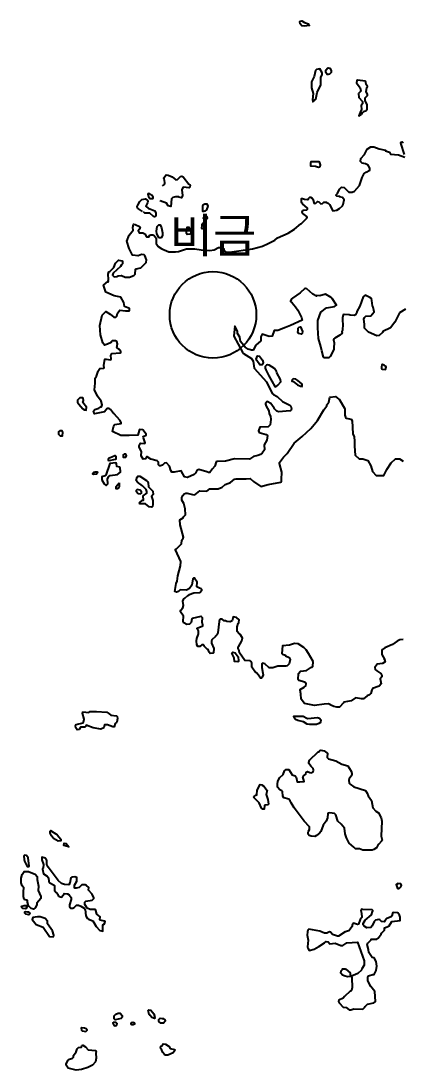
# Model space of a CAD drawing. Header units: millimetres. Extents: x -954552 to 1497340, y -301250 to 736091.
# Drawn here: x 95914 to 106952, y 118697 to 149030 of the extents above; entities that cross this region are included whole.
import ezdxf
from ezdxf.enums import TextEntityAlignment as Align

# ---------------------------------------------------------------- set-up
doc = ezdxf.new("R2010")
doc.units = ezdxf.units.MM
for name, color, linetype in [('2122', 7, 'Continuous'), ('AWS', 4, 'Continuous'), ('AWS명', 2, 'Continuous')]:
    doc.layers.add(name, color=color, linetype=linetype)
doc.styles.get("Standard").update_dxf_attribs({"font": ''})
doc.styles.get('Standard').set_extended_font_data('Gulim')

msp = doc.modelspace()

# ---------------------------------------------------------------- linework, layer by layer
at = {"layer": '2122', "color": 7}
for points in [[(104108, 148990), (104221, 148952), (104220, 148933), (104251, 148898), (104098, 148884), (104026, 148892), (103983, 148943), (103966, 149008), (103984, 149027), (104025, 149030), (104108, 148990), (104108, 148990)], [(104345, 146694), (104398, 146726), (104398, 146738), (104436, 146765), (104476, 146962), (104577, 147185), (104582, 147394), (104614, 147482), (104615, 147526), (104548, 147645), (104454, 147628), (104422, 147597), (104388, 147422), (104311, 147267), (104309, 147098), (104354, 146929), (104341, 146754), (104345, 146694), (104345, 146694)], [(104725, 147591), (104728, 147618), (104766, 147667), (104792, 147676), (104841, 147663), (104877, 147594), (104877, 147540), (104826, 147495), (104789, 147483), (104764, 147487), (104721, 147542), (104725, 147591), (104725, 147591)], [(105677, 146286), (105756, 146336), (105774, 146367), (105838, 146420), (105882, 146432), (105920, 146484), (105915, 146615), (105854, 146722), (105857, 146805), (105925, 146872), (105926, 146915), (105888, 146978), (105903, 147102), (105922, 147133), (105885, 147197), (105881, 147263), (105861, 147291), (105643, 147315), (105618, 147306), (105605, 147244), (105715, 147099), (105732, 146999), (105701, 146974), (105669, 146931), (105677, 146817), (105785, 146698), (105778, 146636), (105740, 146586), (105751, 146468), (105711, 146388), (105677, 146286), (105677, 146286)], [(107020, 140697), (106848, 140588), (106720, 140326), (106586, 140155), (106368, 140049), (106368, 140049), (106355, 140023), (106267, 139938), (106191, 139926), (105955, 140036), (105838, 140149), (105835, 140266), (105816, 140406), (105836, 140453), (105874, 140492), (106024, 140500), (106119, 140621), (106089, 140755), (106071, 140789), (106054, 140952), (106037, 141003), (105998, 141035), (105998, 141035), (105854, 141098), (105805, 141049), (105709, 140785), (105622, 140631), (105622, 140612), (105581, 140537), (105536, 140515), (105425, 140524), (105393, 140537), (105251, 140545), (105224, 140535), (105201, 140445), (105201, 140364), (105211, 140264), (105205, 140089), (105184, 140051), (105193, 140007), (105123, 139943), (104978, 139861), (104953, 139836), (104946, 139811), (104960, 139726), (104958, 139582), (104949, 139530), (104846, 139331), (104808, 139291), (104678, 139293), (104656, 139306), (104603, 139490), (104581, 139622), (104511, 139850), (104487, 140155), (104487, 140369), (104573, 140607), (104738, 140736), (104738, 140736), (104969, 140773), (105027, 140809), (104903, 141008), (104881, 141039), (104708, 141126), (104544, 141085), (104451, 141088), (104450, 141076), (104345, 141131), (104172, 141289), (104135, 141299), (104113, 141293), (103983, 141173), (103983, 141173), (103756, 141019), (103731, 140995), (103699, 140927), (103699, 140914), (103750, 140877), (103845, 140762), (103909, 140669), (104023, 140454), (104035, 140379), (103697, 140224), (103560, 140171), (103332, 140081), (103225, 140076), (103173, 139915), (103086, 139910), (102885, 139977), (102842, 139900), (102848, 139894), (102840, 139782), (102702, 139653), (102618, 139507), (102575, 139507), (102481, 139537), (102388, 139600), (102253, 139758), (102239, 139889), (102168, 139997), (102165, 140048), (102144, 140120), (102096, 140210), (102080, 140116), (102080, 140116), (102067, 139920), (102311, 139451), (102342, 139420), (102572, 139267), (102620, 139197), (102655, 138987), (103012, 138593), (103171, 138263), (103208, 138231), (103320, 138176), (103468, 138024), (103685, 137925), (103710, 137890), (103734, 137815), (103717, 137773), (103693, 137762), (103357, 137726), (103302, 137745), (103240, 137811), (103232, 137835), (103136, 137973), (103030, 138023), (102980, 137974), (102981, 137947), (103001, 137888), (103076, 137754), (103088, 137667), (103125, 137604), (103136, 137504), (103109, 137354), (103058, 137296), (103058, 137296), (102815, 137289), (102781, 137183), (102800, 137133), (102999, 137075), (103036, 137043), (103022, 136906), (102939, 136775), (102950, 136631), (102886, 136532), (102837, 136493), (102760, 136465), (102628, 136435), (102515, 136362), (102084, 136368), (101820, 136302), (101579, 136288), (101553, 136278), (101519, 136156), (101440, 136072), (101373, 135974), (101329, 135971), (101286, 135997), (101049, 136062), (100992, 136032), (100960, 135959), (100922, 135914), (100728, 135829), (100640, 135849), (100542, 136019), (100336, 135981), (100274, 135984), (100274, 135984), (100243, 136029), (100207, 136158), (100121, 136249), (100064, 136244), (100007, 136188), (99945, 136164), (99913, 136167), (99889, 136196), (99883, 136271), (99853, 136309), (99666, 136358), (99561, 136428), (99542, 136432), (99516, 136369), (99447, 136357), (99386, 136452), (99400, 136577), (99333, 136706), (99327, 136750), (99365, 136821), (99490, 136813), (99497, 136832), (99450, 136973), (99443, 137020), (99531, 137057), (99531, 137081), (99433, 137208), (99346, 137215), (99327, 137184), (99288, 137053), (99036, 137041), (98798, 137041), (98558, 137156), (98558, 137156), (98589, 137293), (98616, 137350), (98629, 137362), (98811, 137390), (98811, 137422), (98768, 137485), (98605, 137667), (98585, 137678), (98499, 137798), (98460, 137827), (98404, 137827), (98328, 137728), (98033, 137670), (98009, 137745), (98034, 137782), (98047, 137794), (98166, 137830), (98217, 137873), (98236, 137873), (98256, 137927), (98232, 138036), (98127, 138184), (98037, 138360), (98061, 138555), (98061, 138703), (98097, 138756), (98097, 138756), (98137, 138872), (98138, 138898), (98188, 138980), (98306, 138988), (98313, 138996), (98308, 139071), (98335, 139253), (98385, 139255), (98497, 139232), (98516, 139263), (98511, 139360), (98537, 139419), (98781, 139437), (98800, 139447), (98800, 139471), (98756, 139524), (98750, 139544), (98737, 139545), (98683, 139592), (98703, 139692), (98687, 139762), (98648, 139780), (98548, 139778), (98516, 139756), (98516, 139731), (98416, 139683), (98322, 139655), (98275, 139721), (98213, 139959), (98189, 140221), (98256, 140521), (98365, 140631), (98489, 140553), (98489, 140553), (98600, 140467), (98651, 140464), (98682, 140494), (98701, 140578), (98772, 140672), (98935, 140650), (99027, 140652), (99047, 140662), (99047, 140718), (98905, 140770), (98884, 140888), (98798, 141040), (98603, 141083), (98365, 141192), (98299, 141387), (98433, 141504), (98420, 141479), (98420, 141479), (98433, 141504), (98439, 141557), (98429, 141713), (98455, 141775), (98455, 141775), (98483, 141791), (98594, 141898), (98643, 142023), (98728, 142116), (98834, 142098), (98846, 142073), (98845, 142008), (98817, 141981), (98788, 141927), (98573, 141736), (98560, 141683), (98566, 141671), (98610, 141630), (98680, 141639), (98718, 141657), (98822, 141671), (98928, 141619), (99053, 141618), (99172, 141669), (99210, 141710), (99224, 141853), (99237, 141865), (99375, 141888), (99533, 142043), (99540, 142124), (99489, 142247), (99474, 142272), (99399, 142276), (99298, 142239), (99136, 142260), (99036, 142449), (98970, 142663), (99036, 142835), (99151, 142979), (99150, 143058), (99166, 143153), (99216, 143150), (99334, 143092), (99359, 143070), (99338, 143009), (99301, 142958), (99326, 142905), (99437, 142900), (99488, 142874), (99536, 142792), (99549, 142786), (99611, 142785), (99636, 142835), (99661, 142850), (99720, 142844), (99761, 142827), (99817, 142752), (99821, 142595), (99877, 142513), (99988, 142443), (100187, 142359), (100381, 142357), (100462, 142368), (100700, 142440), (100937, 142437), (101118, 142409), (101375, 142394), (101494, 142417), (101619, 142478), (101619, 142478), (101676, 142478), (101763, 142454), (101787, 142382), (101824, 142355), (101855, 142348), (101942, 142349), (102605, 142440), (102894, 142518), (103056, 142592), (103245, 142693), (103322, 142756), (103630, 142890), (103812, 143014), (103996, 143161), (104008, 143161), (104173, 143333), (104179, 143351), (104174, 143379), (104062, 143465), (104038, 143500), (104051, 143547), (104077, 143560), (104176, 143573), (104189, 143588), (104189, 143620), (104052, 143738), (104050, 143758), (104016, 143778), (104018, 143897), (104049, 143899), (104109, 143877), (104109, 143877), (104193, 143870), (104217, 143875), (104218, 143900), (104256, 143937), (104275, 143934), (104324, 143911), (104350, 143879), (104385, 143755), (104434, 143761), (104486, 143806), (104522, 143803), (104579, 143740), (104628, 143752), (104660, 143789), (104742, 143790), (104742, 143778), (104785, 143762), (104829, 143721), (104925, 143545), (105038, 143559), (105113, 143605), (105202, 143681), (105221, 143722), (105255, 143862), (105199, 143925), (105118, 143942), (105125, 143951), (105037, 143965), (105025, 143983), (105025, 144002), (105058, 144046), (105058, 144046), (105115, 144170), (105172, 144225), (105253, 144212), (105376, 144088), (105389, 144088), (105389, 144076), (105482, 144078), (105551, 144105), (105691, 144275), (105769, 144505), (105833, 144617), (105886, 144658), (105997, 144715), (105998, 144771), (105955, 144840), (105942, 144843), (105942, 144862), (105870, 144897), (105768, 144921), (105731, 144959), (105738, 144968), (105725, 144968), (105733, 145050), (105840, 145166), (105840, 145166), (105915, 145324), (106025, 145391), (106110, 145391), (106261, 145336), (106261, 145336), (106446, 145290), (106446, 145277), (106566, 145233), (106590, 145182), (106818, 145159), (107009, 145094)], [(106999, 145170), (106887, 145500), (106900, 145528), (106932, 145531), (106956, 145509)], [(104424, 144960), (104288, 144962), (104275, 144912), (104280, 144837), (104421, 144829), (104511, 144806), (104548, 144808), (104561, 144821), (104565, 144872), (104550, 144927), (104526, 144955), (104424, 144960), (104424, 144960)], [(100005, 144267), (100062, 144304), (100069, 144353), (100062, 144423), (100046, 144451), (100039, 144498), (100109, 144584), (100165, 144574), (100284, 144526), (100388, 144437), (100439, 144449), (100521, 144535), (100565, 144538), (100602, 144528), (100768, 144307), (100799, 144282), (100792, 144220), (100773, 144204), (100598, 144228), (100586, 144216), (100560, 144148), (100583, 143985), (100556, 143917), (100476, 143939), (100470, 143949), (100382, 143950), (100301, 143926), (100263, 143889), (100247, 143670), (100166, 143684), (100118, 143766), (100118, 143766), (99937, 143831), (99937, 143831)], [(99428, 143525), (99278, 143614), (99274, 143667), (99285, 143708), (99351, 143809), (99407, 143869), (99507, 143886), (99569, 143842), (99575, 143810), (99567, 143770), (99523, 143677), (99597, 143610), (99641, 143600), (99777, 143536), (99814, 143470), (99813, 143395), (99775, 143371), (99744, 143377), (99633, 143472), (99489, 143471), (99458, 143509), (99458, 143509)], [(99597, 143954), (99638, 143894), (99713, 143893), (99732, 143902), (99733, 143940), (99698, 143990), (99640, 144034), (99590, 144041), (99583, 144022), (99597, 143954), (99597, 143954)], [(101167, 143640), (101166, 143684), (101191, 143721), (101222, 143740), (101279, 143738), (101316, 143673), (101271, 143573), (101227, 143533), (101195, 143524), (101170, 143521), (101167, 143640), (101167, 143640)], [(101148, 143112), (101153, 143152), (101172, 143184), (101235, 143177), (101253, 143148), (101259, 143101), (101233, 143061), (101189, 143027), (101152, 143021), (101139, 143041), (101148, 143112), (101148, 143112)], [(101302, 143332), (101294, 143366), (101273, 143387), (101246, 143394), (101214, 143380), (101188, 143351), (101175, 143328), (101196, 143312), (101251, 143310), (101286, 143319), (101302, 143331), (101302, 143331)], [(99828, 142951), (99850, 143086), (99897, 143137), (99934, 143131), (99977, 143049), (100006, 142905), (100005, 142827), (99961, 142756), (99905, 142756), (99905, 142769), (99893, 142772), (99838, 142876), (99828, 142951), (99828, 142951)], [(100695, 142957), (100714, 143071), (100765, 143064), (100819, 142957), (100819, 142895), (100793, 142867), (100718, 142855), (100700, 142881), (100695, 142957), (100695, 142957)], [(103918, 140084), (103926, 140143), (103951, 140180), (103989, 140183), (104044, 140047), (104037, 139992), (104017, 139973), (103936, 139992), (103918, 140012), (103912, 140040), (103918, 140084), (103918, 140084)], [(102729, 139212), (102709, 139255), (102747, 139352), (102809, 139338), (102892, 139224), (102907, 139151), (102900, 139106), (102875, 139085), (102812, 139083), (102729, 139212), (102729, 139212)], [(103073, 138765), (103248, 138458), (103273, 138455), (103335, 138498), (103425, 138593), (103413, 138663), (103307, 138858), (103301, 138890), (103243, 138977), (103088, 139079), (103033, 139089), (103006, 139080), (102968, 139043), (102967, 138992), (102986, 138943), (103073, 138765), (103073, 138765)], [(106335, 139027), (106331, 138987), (106352, 138962), (106447, 138948), (106466, 139021), (106447, 139052), (106411, 139080), (106355, 139099), (106343, 139087), (106335, 139027), (106335, 139027)], [(103910, 138638), (103851, 138676), (103782, 138680), (103751, 138658), (103744, 138620), (103781, 138605), (103899, 138505), (103991, 138467), (104035, 138461), (104042, 138467), (104036, 138529), (104023, 138529), (104024, 138542), (103910, 138638), (103910, 138638)], [(97589, 137953), (97704, 137811), (97747, 137782), (97797, 137775), (97811, 137860), (97700, 137999), (97719, 138061), (97708, 138120), (97696, 138136), (97614, 138137), (97545, 138069), (97544, 138007), (97589, 137953), (97589, 137953)], [(106953, 131146), (106865, 131136), (106780, 131094), (106645, 130998), (106425, 130907), (106355, 130852), (106343, 130827), (106341, 130708), (106414, 130576), (106408, 130570), (106421, 130569), (106432, 130501), (106356, 130452), (106356, 130452), (106206, 130429), (106136, 130336), (106148, 130280), (106191, 130235), (106315, 130161), (106345, 130105), (106339, 130065), (106294, 130009), (106318, 129865), (106267, 129800), (106072, 129725), (106072, 129712), (106053, 129693), (106026, 129581), (105988, 129544), (105912, 129514), (105812, 129434), (105750, 129428), (105582, 129459), (105455, 129376), (105242, 129329), (105236, 129311), (105121, 129190), (105040, 129187), (104953, 129211), (104847, 129256), (104847, 129269), (104792, 129285), (104670, 129279), (104392, 129240), (104101, 129291), (104011, 129420), (104002, 129576), (104002, 129576), (103978, 129677), (103985, 129695), (104098, 129766), (104143, 129805), (104149, 129867), (104131, 129896), (104118, 129900), (104119, 129912), (103938, 129964), (103920, 129987), (103935, 130164), (103992, 130232), (103992, 130232), (104161, 130249), (104312, 130341), (104325, 130341), (104350, 130365), (104352, 130509), (104219, 130745), (104149, 130846), (104088, 130913), (103927, 131020), (103821, 131034), (103670, 130980), (103470, 130964), (103454, 130739), (103473, 130720), (103557, 130690), (103557, 130678), (103660, 130621), (103690, 130567), (103664, 130439), (103607, 130387), (103568, 130375), (103331, 130378), (103187, 130324), (103087, 130322), (102957, 130440), (102889, 130459), (102876, 130446), (102869, 130415), (102868, 130334), (102906, 130176), (102909, 130121), (102909, 130121), (102883, 130053), (102864, 130031), (102833, 130032), (102780, 130117), (102723, 130180), (102691, 130193), (102581, 130344), (102583, 130469), (102560, 130511), (102533, 130533), (102377, 130543), (102224, 130764), (102213, 130824), (102188, 130881), (102189, 130931), (102201, 130930), (102296, 131103), (102317, 131185), (102260, 131281), (102247, 131281), (102230, 131314), (102217, 131314), (102163, 131380), (102159, 131512), (102189, 131611), (102207, 131638), (102218, 131711), (102143, 131781), (102044, 131800), (102011, 131682), (101955, 131652), (101955, 131652), (101858, 131665), (101822, 131686), (101788, 131690), (101730, 131730), (101668, 131731), (101649, 131712), (101636, 131663), (101600, 131338), (101568, 131281), (101531, 131244), (101530, 131232), (101429, 131134), (101417, 131096), (101422, 131037), (101482, 130883), (101480, 130764), (101468, 130749), (101381, 130740), (101347, 130781), (101319, 130854), (101306, 130854), (101209, 130956), (101210, 130969), (101189, 130990), (101140, 130994), (101083, 130939), (101020, 130939), (100996, 130989), (100987, 131110), (100994, 131175), (101031, 131283), (101031, 131283), (101044, 131295), (101045, 131395), (101026, 131433), (101002, 131452), (101002, 131477), (101166, 131537), (101172, 131561), (101148, 131643), (101163, 131773), (101131, 131803), (101107, 131807), (100862, 131753), (100849, 131741), (100830, 131641), (100779, 131586), (100704, 131580), (100623, 131631), (100599, 131663), (100613, 131819), (100521, 131942), (100522, 131967), (100528, 131989), (100591, 132063), (100605, 132132), (100594, 132257), (100623, 132317), (100644, 132340), (100739, 132420), (100771, 132435), (100772, 132448), (100909, 132497), (100909, 132497), (101078, 132507), (101141, 132575), (101142, 132593), (101123, 132610), (101067, 132625), (100993, 132664), (101001, 132808), (100940, 132902), (100940, 132915), (100896, 132922), (100877, 132903), (100850, 132716), (100780, 132617), (100692, 132574), (100510, 132583), (100467, 132534), (100404, 132518), (100360, 132534), (100397, 132769), (100423, 132837), (100445, 132986), (100526, 133276), (100534, 133401), (100375, 133734), (100382, 133753), (100395, 133756), (100547, 133907), (100560, 134019), (100601, 134076), (100605, 134100), (100510, 134457), (100499, 134607), (100599, 134659), (100611, 134688), (100663, 134748), (100659, 134924), (100639, 135004), (100618, 135080), (100557, 135175), (100564, 135250), (100590, 135312), (100633, 135361), (100679, 135378), (100715, 135379), (100870, 135339), (100933, 135333), (101084, 135446), (101279, 135434), (101373, 135499), (101611, 135499), (101723, 135547), (101818, 135627), (101969, 135688), (102087, 135779), (102133, 135792), (102420, 135787), (102539, 135800), (102631, 135711), (102848, 135573), (103055, 135627), (103419, 135691), (103419, 135691), (103439, 135721), (103441, 135773), (103453, 135981), (103382, 136232), (103382, 136264), (103503, 136421), (103609, 136519), (103803, 136821), (104043, 137017), (104293, 137242), (104486, 137478), (104662, 137789), (104747, 137902), (104754, 137929), (104808, 138011), (104838, 138157), (105006, 138173), (105093, 138090), (105106, 138090), (105264, 137839), (105272, 137802), (105268, 137636), (105286, 137579), (105305, 137550), (105454, 137512), (105484, 137467), (105505, 137092), (105541, 137010), (105541, 137010), (105549, 136884), (105549, 136732), (105572, 136475), (105682, 136365), (105787, 136365), (105939, 136322), (106025, 136170), (106067, 135999), (106177, 135889), (106396, 135889), (106482, 136061), (106610, 136256), (106739, 136365), (106848, 136365), (106958, 136299)], [(97113, 137031), (97126, 137144), (97102, 137181), (97040, 137182), (97002, 137146), (97001, 137084), (97050, 137032), (97113, 137031), (97113, 137031)], [(98942, 136421), (98967, 136458), (98942, 136508), (98893, 136508), (98867, 136484), (98866, 136422), (98942, 136421), (98942, 136421)], [(98377, 135599), (98420, 135646), (98415, 135790), (98453, 135855), (98491, 135883), (98704, 135921), (98786, 135985), (98793, 136004), (98782, 136110), (98770, 136126), (98682, 136149), (98676, 136221), (98658, 136250), (98477, 136239), (98366, 135897), (98348, 135878), (98253, 135849), (98252, 135761), (98320, 135650), (98377, 135599), (98377, 135599)], [(98543, 136414), (98442, 136377), (98429, 136364), (98428, 136327), (98459, 136318), (98647, 136359), (98660, 136374), (98661, 136436), (98648, 136452), (98624, 136456), (98543, 136414), (98543, 136414)], [(98059, 135993), (98118, 135991), (98123, 135963), (98098, 135925), (98004, 135914), (97992, 135927), (97992, 135946), (98015, 135963), (98016, 135981), (98059, 135993), (98059, 135993)], [(98751, 135678), (98750, 135567), (98737, 135529), (98693, 135503), (98661, 135506), (98659, 135568), (98751, 135678), (98751, 135678)], [(99547, 135422), (99530, 135479), (99429, 135586), (99282, 135691), (99239, 135742), (99266, 135835), (99291, 135873), (99347, 135866), (99539, 135744), (99570, 135710), (99584, 135678), (99599, 135562), (99721, 135432), (99728, 135336), (99683, 135280), (99719, 135161), (99724, 135049), (99711, 134989), (99692, 134970), (99619, 134984), (99511, 135064), (99349, 135069), (99337, 135085), (99348, 135111), (99426, 135171), (99451, 135177), (99446, 135302), (99547, 135375), (99547, 135422), (99547, 135422)], [(99365, 135353), (99391, 135378), (99392, 135415), (99354, 135466), (99267, 135479), (99242, 135455), (99242, 135430), (99303, 135367), (99365, 135353), (99365, 135353)], [(102062, 130631), (102005, 130755), (102037, 130782), (102105, 130757), (102187, 130644), (102202, 130530), (102196, 130512), (102177, 130502), (102083, 130507), (102072, 130613), (102062, 130631), (102062, 130631)], [(98098, 129064), (98390, 129049), (98455, 129007), (98508, 128954), (98676, 128936), (98689, 128920), (98701, 128863), (98680, 128751), (98630, 128715), (98604, 128621), (98566, 128618), (98411, 128674), (98323, 128674), (98303, 128587), (98222, 128557), (98003, 128591), (97799, 128669), (97786, 128637), (97760, 128607), (97636, 128608), (97590, 128540), (97541, 128534), (97498, 128591), (97486, 128645), (97505, 128691), (97712, 128739), (97724, 128751), (97738, 128844), (97690, 129014), (97697, 129057), (97878, 129037), (97878, 129037), (97916, 129064), (98098, 129064), (98098, 129064)], [(104203, 128865), (104480, 128889), (104537, 128870), (104574, 128818), (104566, 128747), (104522, 128716), (104453, 128689), (104260, 128688), (104179, 128702), (104079, 128769), (103915, 128800), (103843, 128828), (103806, 128879), (103800, 128926), (104063, 128926), (104173, 128871), (104203, 128865), (104203, 128865)], [(102651, 126603), (102702, 126644), (102733, 126656), (102741, 126793), (102825, 126948), (102881, 126945), (102880, 126932), (102931, 126903), (103029, 126776), (102996, 126665), (103050, 126520), (103061, 126382), (103048, 126367), (102961, 126359), (102948, 126347), (102941, 126238), (102897, 126235), (102859, 126269), (102793, 126424), (102639, 126576), (102651, 126603), (102651, 126603)], [(96917, 125527), (96958, 125499), (97062, 125370), (97068, 125323), (96987, 125315), (96856, 125388), (96793, 125469), (96752, 125549), (96753, 125599), (96772, 125620), (96797, 125614), (96797, 125601), (96917, 125527), (96917, 125527)], [(97298, 125153), (97255, 125157), (97153, 125190), (97161, 125259), (97217, 125246), (97298, 125153), (97298, 125153)], [(96017, 124739), (96078, 124598), (96091, 124582), (96134, 124579), (96146, 124591), (96124, 124835), (96076, 124904), (96013, 124912), (96000, 124886), (96004, 124787), (96017, 124739), (96017, 124739)], [(96974, 123785), (96985, 123731), (97014, 123714), (97085, 123698), (97161, 123791), (97161, 123804), (97261, 123796), (97310, 123764), (97365, 123688), (97359, 123625), (97313, 123477), (97312, 123420), (97324, 123395), (97343, 123376), (97412, 123381), (97450, 123394), (97518, 123461), (97576, 123467), (97639, 123439), (97743, 123374), (97767, 123343), (97790, 123154), (97836, 123081), (97866, 123058), (97994, 123006), (98086, 122848), (98196, 122728), (98278, 122715), (98280, 122895), (98330, 122920), (98350, 122988), (98350, 122988), (98323, 123004), (98200, 123034), (98194, 123043), (98202, 123127), (98103, 123200), (98073, 123314), (98055, 123336), (97910, 123338), (97824, 123376), (97757, 123484), (97758, 123546), (97789, 123577), (97971, 123608), (98021, 123661), (98021, 123680), (97971, 123781), (97862, 123900), (97869, 123970), (97808, 124030), (97770, 124052), (97676, 124050), (97594, 123973), (97506, 123952), (97469, 123956), (97457, 123975), (97457, 124043), (97528, 124161), (97523, 124267), (97473, 124281), (97378, 124271), (97356, 124251), (97356, 124251), (97327, 124101), (97295, 124055), (97171, 124059), (97083, 124092), (96984, 124178), (96702, 124565), (96665, 124641), (96661, 124753), (96648, 124775), (96612, 124823), (96512, 124855), (96517, 124774), (96565, 124636), (96558, 124533), (96533, 124505), (96562, 124367), (96667, 124304), (96704, 124253), (96715, 124152), (96746, 124105), (96870, 124045), (96883, 124029), (96881, 123889), (96930, 123831), (96942, 123831), (96974, 123785), (96974, 123785)], [(106829, 123947), (106829, 123960), (106854, 123959), (106891, 123997), (106905, 124034), (106893, 124084), (106793, 124086), (106780, 124060), (106755, 124061), (106779, 123973), (106803, 123947), (106829, 123947), (106829, 123947)], [(96005, 123450), (96070, 123452), (96088, 123430), (96087, 123405), (96049, 123353), (95973, 123367), (95943, 123382), (95925, 123410), (95937, 123438), (96005, 123450), (96005, 123450)], [(96100, 123275), (96123, 123274), (96160, 123245), (96173, 123216), (96141, 123183), (96054, 123205), (96029, 123230), (96029, 123269), (96042, 123280), (96100, 123275), (96100, 123275)], [(96559, 123100), (96471, 123131), (96389, 123127), (96258, 123103), (96233, 123053), (96356, 122901), (96555, 122824), (96739, 122556), (96845, 122545), (96857, 122558), (96858, 122595), (96822, 122721), (96675, 122922), (96676, 122997), (96615, 123079), (96559, 123100), (96559, 123100)], [(105445, 121402), (105358, 121395), (105283, 121407), (105203, 121435), (105156, 121499), (105161, 121564), (105205, 121606), (105205, 121619), (105280, 121619), (105299, 121610), (105429, 121503), (105426, 121459), (105445, 121402), (105445, 121402)], [(99617, 120301), (99591, 120417), (99610, 120435), (99667, 120428), (99749, 120323), (99783, 120215), (99776, 120190), (99695, 120215), (99647, 120269), (99641, 120288), (99617, 120301), (99617, 120301)], [(98717, 120337), (98778, 120340), (98840, 120270), (98839, 120221), (98807, 120189), (98639, 120148), (98607, 120177), (98602, 120223), (98608, 120261), (98653, 120316), (98717, 120337), (98717, 120337)], [(99991, 120189), (100026, 120186), (100075, 120136), (100075, 120111), (100030, 120052), (99952, 120050), (99894, 120100), (99901, 120157), (99939, 120194), (99991, 120189), (99991, 120189)], [(97744, 119907), (97667, 119916), (97654, 119905), (97660, 119849), (97678, 119829), (97790, 119815), (97829, 119853), (97798, 119884), (97744, 119907), (97744, 119907)], [(98687, 120048), (98644, 120074), (98598, 120082), (98569, 120064), (98578, 120029), (98596, 119997), (98635, 119976), (98667, 119988), (98687, 120013), (98690, 120034), (98688, 120048), (98688, 120048)], [(99207, 120055), (99148, 120072), (99100, 120061), (99083, 120041), (99107, 120014), (99158, 120011), (99204, 120032), (99206, 120054), (99206, 120054)], [(100167, 119398), (100190, 119388), (100227, 119322), (100345, 119292), (100358, 119263), (100313, 119192), (100155, 119129), (100093, 119130), (100062, 119149), (100013, 119206), (99988, 119271), (99947, 119325), (99953, 119387), (99979, 119400), (100022, 119455), (100088, 119440), (100167, 119398), (100167, 119398)]]:
    msp.add_lwpolyline(points, dxfattribs=at)
for points in [[(105281, 125530), (105264, 125693), (105161, 125807), (105067, 125894), (105007, 126077), (104976, 126118), (104833, 126132), (104795, 126123), (104782, 126111), (104774, 125986), (104733, 125897), (104647, 125781), (104576, 125595), (104542, 125548), (104456, 125478), (104405, 125453), (104299, 125455), (104237, 125480), (104212, 125512), (104213, 125562), (104219, 125599), (104252, 125655), (104252, 125724), (104097, 125890), (103803, 126276), (103718, 126422), (103693, 126481), (103657, 126525), (103513, 126564), (103477, 126612), (103466, 126747), (103466, 126747), (103453, 126768), (103392, 126797), (103330, 126879), (103321, 126964), (103332, 127048), (103390, 127154), (103491, 127240), (103529, 127351), (103574, 127385), (103655, 127382), (103753, 127236), (103834, 127204), (103865, 127166), (103894, 127034), (103969, 127028), (104094, 127038), (104058, 127173), (104073, 127202), (104147, 127256), (104154, 127312), (104192, 127328), (104260, 127295), (104322, 127294), (104354, 127322), (104365, 127368), (104352, 127412), (104296, 127469), (104232, 127558), (104230, 127587), (104252, 127661), (104505, 127901), (104505, 127901), (104518, 127901), (104546, 127934), (104574, 127944), (104674, 127924), (104749, 127870), (104761, 127869), (104773, 127854), (104759, 127736), (104796, 127698), (105008, 127638), (105182, 127540), (105362, 127490), (105454, 127339), (105478, 127270), (105477, 127220), (105401, 127121), (105388, 127077), (105393, 126996), (105424, 126962), (105529, 126882), (105865, 126781), (105914, 126706), (105949, 126624), (106043, 126488), (106084, 126275), (106164, 126180), (106245, 126132), (106324, 125985), (106341, 125897), (106323, 125460), (106347, 125341), (106347, 125341), (106334, 125328), (106334, 125310), (106246, 125217), (106233, 125217), (106187, 125124), (106112, 125069), (106062, 125051), (105793, 125054), (105694, 125093), (105581, 125094), (105532, 125145), (105532, 125145), (105396, 125255), (105320, 125412)], [(96244, 124390), (96324, 124364), (96380, 124295), (96385, 124207), (96420, 124013), (96412, 123888), (96491, 123712), (96490, 123656), (96376, 123520), (96368, 123478), (96325, 123383), (96274, 123347), (96274, 123347), (96204, 123365), (96128, 123446), (96104, 123546), (96104, 123603), (96009, 123627), (95985, 123712), (95985, 123855), (95995, 123965), (95947, 124027), (95914, 124112), (95914, 124246), (95947, 124350), (96009, 124436), (96128, 124436)], [(104684, 122375), (104734, 122412), (104791, 122406), (104834, 122349), (104996, 122365), (105158, 122294), (105214, 122300), (105328, 122377), (105634, 122392), (105833, 121855), (105825, 121724), (105761, 121625), (105748, 121587), (105647, 121491), (105445, 121402), (105471, 121386), (105486, 121066), (105473, 121053), (105473, 121035), (105441, 120979), (105429, 120979), (105261, 120820), (105225, 120772), (105100, 120714), (105087, 120674), (105111, 120636), (105223, 120519), (105310, 120500), (105396, 120436), (105441, 120435), (105534, 120471), (105534, 120471), (105796, 120459), (105849, 120511), (105855, 120530), (105930, 120597), (106112, 120642), (106150, 120670), (106162, 120682), (106141, 120970), (106018, 121115), (105938, 121278), (105933, 121379), (105959, 121416), (106084, 121458), (106122, 121460), (106122, 121460), (106177, 121570), (106191, 121699), (106177, 121832), (106116, 121939), (106116, 121939), (106064, 121948), (105961, 122097), (105953, 122179), (105921, 122322), (105935, 122362), (106029, 122464), (106035, 122483), (106197, 122481), (106230, 122510), (106318, 122623), (106326, 122655), (106419, 122741), (106422, 122812), (106496, 122837), (106496, 122837), (106552, 122870), (106629, 122994), (106867, 123022), (106874, 123116), (106850, 123179), (106807, 123245), (106670, 123250), (106645, 123226), (106631, 123157), (106606, 123129), (106487, 123077), (106429, 123009), (106429, 122997), (106416, 122997), (106416, 122984), (106335, 122990), (106286, 123036), (106254, 123049), (106161, 123031), (106117, 122988), (106065, 122864), (106020, 122815), (105902, 122807), (105828, 122855), (105803, 122896), (105804, 122936), (105862, 123029), (106044, 123183), (106070, 123276), (106083, 123289), (106083, 123313), (106083, 123313), (106059, 123330), (105790, 123339), (105753, 123349), (105733, 123308), (105753, 123236), (105761, 123103), (105717, 123050), (105666, 122916), (105641, 122907), (105522, 122940), (105487, 122881), (105479, 122846), (105388, 122726), (105282, 122693), (105087, 122570), (105055, 122571), (104918, 122616), (104857, 122686), (104825, 122689), (104750, 122656), (104681, 122650), (104545, 122709), (104233, 122768), (104203, 122740), (104188, 122694), (104186, 122593), (104210, 122450), (104196, 122255), (104202, 122225), (104238, 122156), (104382, 122194), (104516, 122265)], [(97507, 118697), (97277, 118753), (97216, 118839), (97216, 118870), (97267, 118973), (97311, 119015), (97406, 119039), (97431, 119070), (97432, 119120), (97508, 119219), (97534, 119306), (97578, 119349), (97666, 119360), (97673, 119410), (97698, 119413), (97777, 119366), (97859, 119277), (98065, 119259), (98083, 119224), (98076, 119181), (98089, 119038), (98089, 119038), (98070, 118933), (97984, 118833), (97846, 118766), (97661, 118714)]]:
    msp.add_lwpolyline(points, close=True, dxfattribs=at)
at = {"layer": 'AWS'}
msp.add_circle((101461, 140533), 1250, dxfattribs=at)

# ---------------------------------------------------------------- texts
at = {"layer": 'AWS명'}
msp.add_text('비금', height=1000, dxfattribs=at).set_placement((101461, 142033), align=Align.BOTTOM_CENTER)

doc.saveas('drawing.dxf')
